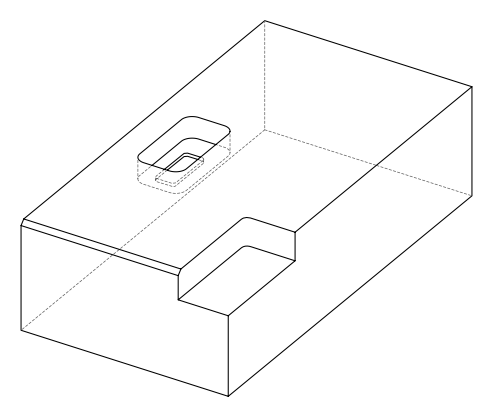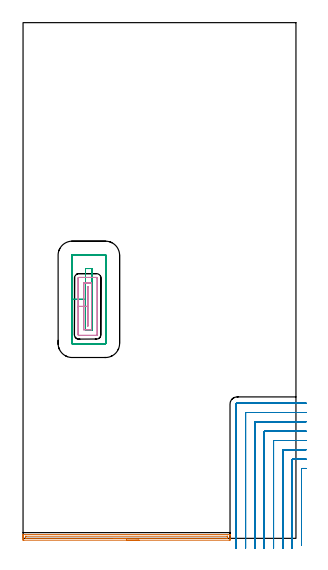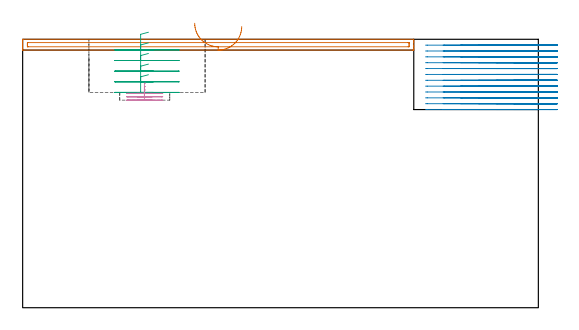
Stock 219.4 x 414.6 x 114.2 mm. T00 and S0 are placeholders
(PLAN: 4 operations, 3 tool changes, 34.1 min)
(1 AREA_MILL | FG_CHAMFER_SURFACE | UGT0205_001 | 2.84 min | 1795 mm3)
(2 MILL_CORNER_NOTCH_RECTANGULAR | CORNER_NOTCH_RECTANGULAR | NXT0201_013 | Follow Part, ap 2.5, ae 75% | 25.54 min | 179959 mm3)
(3 MILL_RECTANGULAR_POCKET | POCKET_RECTANGULAR_STRAIGHT | UGT0201_105 | Follow Part, ap 5.5, ae 75% | 3.79 min | 101935 mm3)
(4 MILL_RECTANGULAR_POCKET_1 | POCKET_RECTANGULAR_STRAIGHT_1 | UGT0201_014 | Follow Part, ap 1.5, ae 75% | 1.91 min | 3662 mm3)
(TOOL UGT0205_001 | Chamfer Mill 20 x 3 x 45 deg. | D20 FL50 Z2)
(TOOL NXT0201_013 | ENDMILL 10mm | D10 FL30 Z4)
(TOOL UGT0201_105 | End Mill 22 mm | D22 FL25 Z2)
(TOOL UGT0201_014 | End mill 6 mm | D6 FL24 Z4)
(OP 1 AREA_MILL)
G17 G21 G94 G90
T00 M6
G54
G17 G0 G90 X93.2 Y-1.5 S1061 M3
G43 Z124.2 H0
Z119.6
G94 G1 X93.162 Z118.728 F250.
X93.048 Z117.864
X92.859 Z117.012
X92.597 Z116.18
X92.263 Z115.374
X91.86 Z114.6
X91.392 Z113.864
X90.86 Z113.172
X90.271 Z112.529
X89.628 Z111.94
X88.936 Z111.408
X88.2 Z110.94
X87.426 Z110.537
X86.62 Z110.203
X85.788 Z109.941
X84.936 Z109.752
X84.072 Z109.638
X83.2 Z109.6
X0.611
X0.087 Y-1.494 Z109.603
X0.008 Y-1.491 Z109.605
X0. Y-0.974 Z110.122
Y-0.694 Z110.401
Y-0.087 Z111.007
Y0.473 Z111.57
Y0.8 Z111.896
Y1.36 Z112.456
Y1.687 Z112.782
Y2.341 Z113.44
Y2.712 Z113.811
X0.007 Y3.071 Z114.162
X0.01 Y3.097 Z114.188
X0.165 Y3.1 Z114.2
X166.235
X166.39 Y3.097 Z114.188
X166.392 Y3.071 Z114.162
X166.4 Y2.712 Z113.811
Y2.341 Z113.44
Y1.687 Z112.782
Y0.473 Z111.57
Y-0.087 Z111.007
Y-0.694 Z110.401
X166.397 Y-0.974 Z110.122
X166.392 Y-1.491 Z109.605
X166.313 Y-1.494 Z109.603
X165.789 Y-1.5 Z109.6
X83.2
Y-0.086 Z111.014
X2.397
X2.174 Y-0.084 Z111.016
X2.063 Y-0.081 Z111.019
X2.016 Y-0.079 Z111.021
X2.01 Y-0.046 Z111.054
X2.005 Y0.055 Z111.155
X2.001 Y0.307 Z111.407
X2. Y0.8 Z111.9
X2.002 Y1.192 Z112.292
X2.01 Y1.588 Z112.688
X2.016 Y1.679 Z112.779
X2.063 Y1.682 Z112.782
X2.174 Y1.684 Z112.784
X2.397 Y1.686 Z112.786
X164.003
X164.226 Y1.684 Z112.784
X164.337 Y1.681 Z112.781
X164.384 Y1.679 Z112.779
X164.39 Y1.646 Z112.746
X164.395 Y1.546 Z112.646
X164.399 Y1.293 Z112.393
X164.4 Y0.8 Z111.9
X164.398 Y0.408 Z111.508
X164.39 Y0.012 Z111.112
X164.384 Y-0.079 Z111.021
X164.337 Y-0.082 Z111.018
X164.226 Y-0.084 Z111.016
X164.003 Y-0.086 Z111.014
X83.2
X82.328 Z111.052
X81.464 Z111.166
X80.612 Z111.355
X79.78 Z111.617
X78.974 Z111.951
X78.2 Z112.354
X77.464 Z112.823
X76.772 Z113.354
X76.129 Z113.943
X75.54 Z114.586
X75.008 Z115.278
X74.54 Z116.014
X74.137 Z116.788
X73.803 Z117.594
X73.541 Z118.426
X73.352 Z119.278
X73.238 Z120.143
X73.2 Z121.014
G0 Z124.2
M5
M2
(OP 2 MILL_CORNER_NOTCH_RECTANGULAR)
G17 G21 G94 G90
T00 M6
G54
G17 G0 G90 X227.4 Y56.2 S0 M3
G43 Z124.2 H0
Z111.708
G94 G1 X224.4 F250.
G3 X223.9 Y55.705 R0.5 F500.
G1 Y-2.179
Y-5.179 F250.
G0 Z124.2
X227.4 Y63.7
Z111.708
G1 X224.4
X216.896 F500.
G3 X216.4 Y63.204 R0.5
G1 Y-5.
Y-8. F250.
G0 Z124.2
X227.4 Y71.2
Z111.708
G1 X224.4
X209.396 F500.
G3 X208.9 Y70.704 R0.5
G1 Y-5.
Y-8. F250.
G0 Z124.2
X227.4 Y78.7
Z111.708
G1 X224.4
X201.896 F500.
G3 X201.4 Y78.204 R0.5
G1 Y-5.
Y-8. F250.
G0 Z124.2
X227.4 Y86.2
Z111.708
G1 X224.4
X194.396 F500.
G3 X193.9 Y85.704 R0.5
G1 Y-5.
Y-8. F250.
G0 Z124.2
X227.4 Y93.7
Z111.708
G1 X224.4
X186.896 F500.
G3 X186.4 Y93.204 R0.5
G1 Y-5.
Y-8. F250.
G0 Z124.2
X227.4 Y101.2
Z111.708
G1 X224.4
X179.397 F500.
G3 X178.9 Y100.703 R0.5
G1 Y-5.
Y-8. F250.
G0 Z124.2
X227.4 Y108.7
Z111.708
G1 X224.4
X172.1 F500.
G3 X171.4 Y108. R0.7
G1 Y-5.
Y-8. F250.
G0 Z124.2
X227.4 Y56.2
Z109.217
G1 X224.4
G3 X223.9 Y55.705 R0.5 F500.
G1 Y-2.179
Y-5.179 F250.
G0 Z124.2
X227.4 Y63.7
Z109.217
G1 X224.4
X216.896 F500.
G3 X216.4 Y63.204 R0.5
G1 Y-5.
Y-8. F250.
G0 Z124.2
X227.4 Y71.2
Z109.217
G1 X224.4
X209.396 F500.
G3 X208.9 Y70.704 R0.5
G1 Y-5.
Y-8. F250.
G0 Z124.2
X227.4 Y78.7
Z109.217
G1 X224.4
X201.896 F500.
G3 X201.4 Y78.204 R0.5
G1 Y-5.
Y-8. F250.
G0 Z124.2
X227.4 Y86.2
Z109.217
G1 X224.4
X194.396 F500.
G3 X193.9 Y85.704 R0.5
G1 Y-5.
Y-8. F250.
G0 Z124.2
X227.4 Y93.7
Z109.217
G1 X224.4
X186.896 F500.
G3 X186.4 Y93.204 R0.5
G1 Y-5.
Y-8. F250.
G0 Z124.2
X227.4 Y101.2
Z109.217
G1 X224.4
X179.397 F500.
G3 X178.9 Y100.703 R0.5
G1 Y-5.
Y-8. F250.
G0 Z124.2
X227.4 Y108.7
Z109.217
G1 X224.4
X172.1 F500.
G3 X171.4 Y108. R0.7
G1 Y-5.
Y-8. F250.
G0 Z124.2
X227.4 Y56.2
Z106.725
G1 X224.4
G3 X223.9 Y55.705 R0.5 F500.
G1 Y-2.179
Y-5.179 F250.
G0 Z124.2
X227.4 Y63.7
Z106.725
G1 X224.4
X216.896 F500.
G3 X216.4 Y63.204 R0.5
G1 Y-5.
Y-8. F250.
G0 Z124.2
X227.4 Y71.2
Z106.725
G1 X224.4
X209.396 F500.
G3 X208.9 Y70.704 R0.5
G1 Y-5.
Y-8. F250.
G0 Z124.2
X227.4 Y78.7
Z106.725
G1 X224.4
X201.896 F500.
G3 X201.4 Y78.204 R0.5
G1 Y-5.
Y-8. F250.
G0 Z124.2
X227.4 Y86.2
Z106.725
G1 X224.4
X194.396 F500.
G3 X193.9 Y85.704 R0.5
G1 Y-5.
Y-8. F250.
G0 Z124.2
X227.4 Y93.7
Z106.725
G1 X224.4
X186.896 F500.
G3 X186.4 Y93.204 R0.5
G1 Y-5.
Y-8. F250.
G0 Z124.2
X227.4 Y101.2
Z106.725
G1 X224.4
X179.397 F500.
G3 X178.9 Y100.703 R0.5
G1 Y-5.
Y-8. F250.
G0 Z124.2
X227.4 Y108.7
Z106.725
G1 X224.4
X172.1 F500.
G3 X171.4 Y108. R0.7
G1 Y-5.
Y-8. F250.
G0 Z124.2
X227.4 Y56.2
Z104.233
G1 X224.4
G3 X223.9 Y55.705 R0.5 F500.
G1 Y-2.179
Y-5.179 F250.
G0 Z124.2
X227.4 Y63.7
Z104.233
G1 X224.4
X216.896 F500.
G3 X216.4 Y63.204 R0.5
G1 Y-5.
Y-8. F250.
G0 Z124.2
X227.4 Y71.2
Z104.233
G1 X224.4
X209.396 F500.
G3 X208.9 Y70.704 R0.5
G1 Y-5.
Y-8. F250.
G0 Z124.2
X227.4 Y78.7
Z104.233
G1 X224.4
X201.896 F500.
G3 X201.4 Y78.204 R0.5
G1 Y-5.
Y-8. F250.
G0 Z124.2
X227.4 Y86.2
Z104.233
G1 X224.4
X194.396 F500.
G3 X193.9 Y85.704 R0.5
G1 Y-5.
Y-8. F250.
G0 Z124.2
X227.4 Y93.7
Z104.233
G1 X224.4
X186.896 F500.
G3 X186.4 Y93.204 R0.5
G1 Y-5.
Y-8. F250.
G0 Z124.2
X227.4 Y101.2
Z104.233
G1 X224.4
X179.397 F500.
G3 X178.9 Y100.703 R0.5
G1 Y-5.
Y-8. F250.
G0 Z124.2
X227.4 Y108.7
Z104.233
G1 X224.4
X172.1 F500.
G3 X171.4 Y108. R0.7
G1 Y-5.
Y-8. F250.
G0 Z124.2
X227.4 Y56.2
Z101.742
G1 X224.4
G3 X223.9 Y55.705 R0.5 F500.
G1 Y-2.179
Y-5.179 F250.
G0 Z124.2
X227.4 Y63.7
Z101.742
G1 X224.4
X216.896 F500.
G3 X216.4 Y63.204 R0.5
G1 Y-5.
Y-8. F250.
G0 Z124.2
X227.4 Y71.2
Z101.742
G1 X224.4
X209.396 F500.
G3 X208.9 Y70.704 R0.5
G1 Y-5.
Y-8. F250.
G0 Z124.2
X227.4 Y78.7
Z101.742
G1 X224.4
X201.896 F500.
G3 X201.4 Y78.204 R0.5
G1 Y-5.
Y-8. F250.
G0 Z124.2
X227.4 Y86.2
Z101.742
G1 X224.4
X194.396 F500.
G3 X193.9 Y85.704 R0.5
G1 Y-5.
Y-8. F250.
G0 Z124.2
X227.4 Y93.7
Z101.742
G1 X224.4
X186.896 F500.
G3 X186.4 Y93.204 R0.5
G1 Y-5.
Y-8. F250.
G0 Z124.2
X227.4 Y101.2
Z101.742
G1 X224.4
X179.397 F500.
G3 X178.9 Y100.703 R0.5
G1 Y-5.
Y-8. F250.
G0 Z124.2
X227.4 Y108.7
Z101.742
G1 X224.4
X172.1 F500.
G3 X171.4 Y108. R0.7
G1 Y-5.
Y-8. F250.
G0 Z124.2
X227.4 Y56.2
Z99.25
G1 X224.4
G3 X223.9 Y55.705 R0.5 F500.
G1 Y-2.179
Y-5.179 F250.
G0 Z124.2
X227.4 Y63.7
Z99.25
G1 X224.4
X216.896 F500.
G3 X216.4 Y63.204 R0.5
G1 Y-5.
Y-8. F250.
G0 Z124.2
X227.4 Y71.2
Z99.25
G1 X224.4
X209.396 F500.
G3 X208.9 Y70.704 R0.5
G1 Y-5.
Y-8. F250.
G0 Z124.2
X227.4 Y78.7
Z99.25
G1 X224.4
X201.896 F500.
G3 X201.4 Y78.204 R0.5
G1 Y-5.
Y-8. F250.
G0 Z124.2
X227.4 Y86.2
Z99.25
G1 X224.4
X194.396 F500.
G3 X193.9 Y85.704 R0.5
G1 Y-5.
Y-8. F250.
G0 Z124.2
X227.4 Y93.7
Z99.25
G1 X224.4
X186.896 F500.
G3 X186.4 Y93.204 R0.5
G1 Y-5.
Y-8. F250.
G0 Z124.2
X227.4 Y101.2
Z99.25
G1 X224.4
X179.397 F500.
G3 X178.9 Y100.703 R0.5
G1 Y-5.
Y-8. F250.
G0 Z124.2
X227.4 Y108.7
Z99.25
G1 X224.4
X172.1 F500.
G3 X171.4 Y108. R0.7
G1 Y-5.
Y-8. F250.
G0 Z124.2
X227.4 Y56.2
Z96.758
G1 X224.4
G3 X223.9 Y55.705 R0.5 F500.
G1 Y-2.179
Y-5.179 F250.
G0 Z124.2
X227.4 Y63.7
Z96.758
G1 X224.4
X216.896 F500.
G3 X216.4 Y63.204 R0.5
G1 Y-5.
Y-8. F250.
G0 Z124.2
X227.4 Y71.2
Z96.758
G1 X224.4
X209.396 F500.
G3 X208.9 Y70.704 R0.5
G1 Y-5.
Y-8. F250.
G0 Z124.2
X227.4 Y78.7
Z96.758
G1 X224.4
X201.896 F500.
G3 X201.4 Y78.204 R0.5
G1 Y-5.
Y-8. F250.
G0 Z124.2
X227.4 Y86.2
Z96.758
G1 X224.4
X194.396 F500.
G3 X193.9 Y85.704 R0.5
G1 Y-5.
Y-8. F250.
G0 Z124.2
X227.4 Y93.7
Z96.758
G1 X224.4
X186.896 F500.
G3 X186.4 Y93.204 R0.5
G1 Y-5.
Y-8. F250.
G0 Z124.2
X227.4 Y101.2
Z96.758
G1 X224.4
X179.397 F500.
G3 X178.9 Y100.703 R0.5
G1 Y-5.
Y-8. F250.
G0 Z124.2
X227.4 Y108.7
Z96.758
G1 X224.4
X172.1 F500.
G3 X171.4 Y108. R0.7
G1 Y-5.
Y-8. F250.
G0 Z124.2
X227.4 Y56.2
Z94.267
G1 X224.4
G3 X223.9 Y55.705 R0.5 F500.
G1 Y-2.179
Y-5.179 F250.
G0 Z124.2
X227.4 Y63.7
Z94.267
G1 X224.4
X216.896 F500.
G3 X216.4 Y63.204 R0.5
G1 Y-5.
Y-8. F250.
G0 Z124.2
X227.4 Y71.2
Z94.267
G1 X224.4
X209.396 F500.
G3 X208.9 Y70.704 R0.5
G1 Y-5.
Y-8. F250.
G0 Z124.2
X227.4 Y78.7
Z94.267
G1 X224.4
X201.896 F500.
G3 X201.4 Y78.204 R0.5
G1 Y-5.
Y-8. F250.
G0 Z124.2
X227.4 Y86.2
Z94.267
G1 X224.4
X194.396 F500.
G3 X193.9 Y85.704 R0.5
G1 Y-5.
Y-8. F250.
G0 Z124.2
X227.4 Y93.7
Z94.267
G1 X224.4
X186.896 F500.
G3 X186.4 Y93.204 R0.5
G1 Y-5.
Y-8. F250.
G0 Z124.2
X227.4 Y101.2
Z94.267
G1 X224.4
X179.397 F500.
G3 X178.9 Y100.703 R0.5
G1 Y-5.
Y-8. F250.
G0 Z124.2
X227.4 Y108.7
Z94.267
G1 X224.4
X172.1 F500.
G3 X171.4 Y108. R0.7
G1 Y-5.
Y-8. F250.
G0 Z124.2
X227.4 Y56.2
Z91.775
G1 X224.4
G3 X223.9 Y55.705 R0.5 F500.
G1 Y-2.179
Y-5.179 F250.
G0 Z124.2
X227.4 Y63.7
Z91.775
G1 X224.4
X216.896 F500.
G3 X216.4 Y63.204 R0.5
G1 Y-5.
Y-8. F250.
G0 Z124.2
X227.4 Y71.2
Z91.775
G1 X224.4
X209.396 F500.
G3 X208.9 Y70.704 R0.5
G1 Y-5.
Y-8. F250.
G0 Z124.2
X227.4 Y78.7
Z91.775
G1 X224.4
X201.896 F500.
G3 X201.4 Y78.204 R0.5
G1 Y-5.
Y-8. F250.
G0 Z124.2
X227.4 Y86.2
Z91.775
G1 X224.4
X194.396 F500.
G3 X193.9 Y85.704 R0.5
G1 Y-5.
Y-8. F250.
G0 Z124.2
X227.4 Y93.7
Z91.775
G1 X224.4
X186.896 F500.
G3 X186.4 Y93.204 R0.5
G1 Y-5.
Y-8. F250.
G0 Z124.2
X227.4 Y101.2
Z91.775
G1 X224.4
X179.397 F500.
G3 X178.9 Y100.703 R0.5
G1 Y-5.
Y-8. F250.
G0 Z124.2
X227.4 Y108.7
Z91.775
G1 X224.4
X172.1 F500.
G3 X171.4 Y108. R0.7
G1 Y-5.
Y-8. F250.
G0 Z124.2
X227.4 Y56.2
Z89.283
G1 X224.4
G3 X223.9 Y55.705 R0.5 F500.
G1 Y-2.179
Y-5.179 F250.
G0 Z124.2
X227.4 Y63.7
Z89.283
G1 X224.4
X216.896 F500.
G3 X216.4 Y63.204 R0.5
G1 Y-5.
Y-8. F250.
G0 Z124.2
X227.4 Y71.2
Z89.283
G1 X224.4
X209.396 F500.
G3 X208.9 Y70.704 R0.5
G1 Y-5.
Y-8. F250.
G0 Z124.2
X227.4 Y78.7
Z89.283
G1 X224.4
X201.896 F500.
G3 X201.4 Y78.204 R0.5
G1 Y-5.
Y-8. F250.
G0 Z124.2
X227.4 Y86.2
Z89.283
G1 X224.4
X194.396 F500.
G3 X193.9 Y85.704 R0.5
G1 Y-5.
Y-8. F250.
G0 Z124.2
X227.4 Y93.7
Z89.283
G1 X224.4
X186.896 F500.
G3 X186.4 Y93.204 R0.5
G1 Y-5.
Y-8. F250.
G0 Z124.2
X227.4 Y101.2
Z89.283
G1 X224.4
X179.397 F500.
G3 X178.9 Y100.703 R0.5
G1 Y-5.
Y-8. F250.
G0 Z124.2
X227.4 Y108.7
Z89.283
G1 X224.4
X172.1 F500.
G3 X171.4 Y108. R0.7
G1 Y-5.
Y-8. F250.
G0 Z124.2
X227.4 Y56.2
Z86.792
G1 X224.4
G3 X223.9 Y55.705 R0.5 F500.
G1 Y-2.179
Y-5.179 F250.
G0 Z124.2
X227.4 Y63.7
Z86.792
G1 X224.4
X216.896 F500.
G3 X216.4 Y63.204 R0.5
G1 Y-5.
Y-8. F250.
G0 Z124.2
X227.4 Y71.2
Z86.792
G1 X224.4
X209.396 F500.
G3 X208.9 Y70.704 R0.5
G1 Y-5.
Y-8. F250.
G0 Z124.2
X227.4 Y78.7
Z86.792
G1 X224.4
X201.896 F500.
G3 X201.4 Y78.204 R0.5
G1 Y-5.
Y-8. F250.
G0 Z124.2
X227.4 Y86.2
Z86.792
G1 X224.4
X194.396 F500.
G3 X193.9 Y85.704 R0.5
G1 Y-5.
Y-8. F250.
G0 Z124.2
X227.4 Y93.7
Z86.792
G1 X224.4
X186.896 F500.
G3 X186.4 Y93.204 R0.5
G1 Y-5.
Y-8. F250.
G0 Z124.2
X227.4 Y101.2
Z86.792
G1 X224.4
X179.397 F500.
G3 X178.9 Y100.703 R0.5
G1 Y-5.
Y-8. F250.
G0 Z124.2
X227.4 Y108.7
Z86.792
G1 X224.4
X172.1 F500.
G3 X171.4 Y108. R0.7
G1 Y-5.
Y-8. F250.
G0 Z124.2
X227.4 Y56.2
Z84.3
G1 X224.4
G3 X223.9 Y55.705 R0.5 F500.
G1 Y-2.179
Y-5.179 F250.
G0 Z124.2
X227.4 Y63.7
Z84.3
G1 X224.4
X216.896 F500.
G3 X216.4 Y63.204 R0.5
G1 Y-5.
Y-8. F250.
G0 Z124.2
X227.4 Y71.2
Z84.3
G1 X224.4
X209.396 F500.
G3 X208.9 Y70.704 R0.5
G1 Y-5.
Y-8. F250.
G0 Z124.2
X227.4 Y78.7
Z84.3
G1 X224.4
X201.896 F500.
G3 X201.4 Y78.204 R0.5
G1 Y-5.
Y-8. F250.
G0 Z124.2
X227.4 Y86.2
Z84.3
G1 X224.4
X194.396 F500.
G3 X193.9 Y85.704 R0.5
G1 Y-5.
Y-8. F250.
G0 Z124.2
X227.4 Y93.7
Z84.3
G1 X224.4
X186.896 F500.
G3 X186.4 Y93.204 R0.5
G1 Y-5.
Y-8. F250.
G0 Z124.2
X227.4 Y101.2
Z84.3
G1 X224.4
X179.397 F500.
G3 X178.9 Y100.703 R0.5
G1 Y-5.
Y-8. F250.
G0 Z124.2
X227.4 Y108.7
Z84.3
G1 X224.4
X172.1 F500.
G3 X171.4 Y108. R0.7
G1 Y-5.
Y-8. F250.
G0 Z124.2
M5
M2
(OP 3 MILL_RECTANGULAR_POCKET)
G17 G21 G94 G90
T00 M6
G54
G17 G0 G90 X53.515 Y216.9 S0 M3
G43 Z124.2 H0
Z117.2
G94 G1 X50.2 Z116.312 F250.
Y192.15 Z109.68
Y167.4 F500.
X55.6
Y216.9
X50.2
Y192.15
X39.2
Y156.7
G3 X39.5 Y156.4 R0.3
G1 X66.3
G3 X66.6 Y156.7 R0.3
G1 Y227.6
G3 X66.3 Y227.9 R0.3
G1 X39.5
G3 X39.2 Y227.6 R0.3
G1 Y192.15
Y191.15
G0 X53.515 Y216.9 Z112.68
G1 X50.2 Z111.792 F250.
Y192.15 Z105.16
Y167.4 F500.
X55.6
Y216.9
X50.2
Y192.15
X39.2
Y156.7
G3 X39.5 Y156.4 R0.3
G1 X66.3
G3 X66.6 Y156.7 R0.3
G1 Y227.6
G3 X66.3 Y227.9 R0.3
G1 X39.5
G3 X39.2 Y227.6 R0.3
G1 Y192.15
Y191.15
G0 X53.515 Y216.9 Z108.16
G1 X50.2 Z107.272 F250.
Y192.15 Z100.64
Y167.4 F500.
X55.6
Y216.9
X50.2
Y192.15
X39.2
Y156.7
G3 X39.5 Y156.4 R0.3
G1 X66.3
G3 X66.6 Y156.7 R0.3
G1 Y227.6
G3 X66.3 Y227.9 R0.3
G1 X39.5
G3 X39.2 Y227.6 R0.3
G1 Y192.15
Y191.15
G0 X53.515 Y216.9 Z103.64
G1 X50.2 Z102.752 F250.
Y192.15 Z96.12
Y167.4 F500.
X55.6
Y216.9
X50.2
Y192.15
X39.2
Y156.7
G3 X39.5 Y156.4 R0.3
G1 X66.3
G3 X66.6 Y156.7 R0.3
G1 Y227.6
G3 X66.3 Y227.9 R0.3
G1 X39.5
G3 X39.2 Y227.6 R0.3
G1 Y192.15
Y191.15
G0 X53.515 Y216.9 Z99.12
G1 X50.2 Z98.232 F250.
Y192.15 Z91.6
Y167.4 F500.
X55.6
Y216.9
X50.2
Y192.15
X39.2
Y156.7
G3 X39.5 Y156.4 R0.3
G1 X66.3
G3 X66.6 Y156.7 R0.3
G1 Y227.6
G3 X66.3 Y227.9 R0.3
G1 X39.5
G3 X39.2 Y227.6 R0.3
G1 Y192.15
Y191.15
G0 Z124.2
M5
M2
(OP 4 MILL_RECTANGULAR_POCKET_1)
G17 G21 G94 G90
T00 M6
G54
G17 G0 G90 X52.1 Y201.834 S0 M3
G43 Z124.2 H0
Z95.617
G94 G1 Y202.3 Z95.492 F250.
X51.8 Z95.411
Y186.5 Z91.178
Y170.7 F500.
X52.1
Y202.3
X51.8
Y186.5
X48.8
Y167.7
X55.1
Y205.3
X48.8
Y186.5
X44.3
Y163.7
G3 X44.8 Y163.2 R0.5
G1 X59.1
G3 X59.6 Y163.7 R0.5
G1 Y209.3
G3 X59.1 Y209.8 R0.5
G1 X44.8
G3 X44.3 Y209.3 R0.5
G1 Y186.5
Y185.5
G0 X52.1 Y201.834 Z94.178
G1 Y202.3 Z94.053 F250.
X51.8 Z93.972
Y186.5 Z89.739
Y170.7 F500.
X52.1
Y202.3
X51.8
Y186.5
X48.8
Y167.7
X55.1
Y205.3
X48.8
Y186.5
X44.3
Y163.7
G3 X44.8 Y163.2 R0.5
G1 X59.1
G3 X59.6 Y163.7 R0.5
G1 Y209.3
G3 X59.1 Y209.8 R0.5
G1 X44.8
G3 X44.3 Y209.3 R0.5
G1 Y186.5
Y185.5
G0 X52.1 Y201.834 Z92.739
G1 Y202.3 Z92.614 F250.
X51.8 Z92.534
Y186.5 Z88.3
Y170.7 F500.
X52.1
Y202.3
X51.8
Y186.5
X48.8
Y167.7
X55.1
Y205.3
X48.8
Y186.5
X44.3
Y163.7
G3 X44.8 Y163.2 R0.5
G1 X59.1
G3 X59.6 Y163.7 R0.5
G1 Y209.3
G3 X59.1 Y209.8 R0.5
G1 X44.8
G3 X44.3 Y209.3 R0.5
G1 Y186.5
Y185.5
G0 Z124.2
M5
M2
